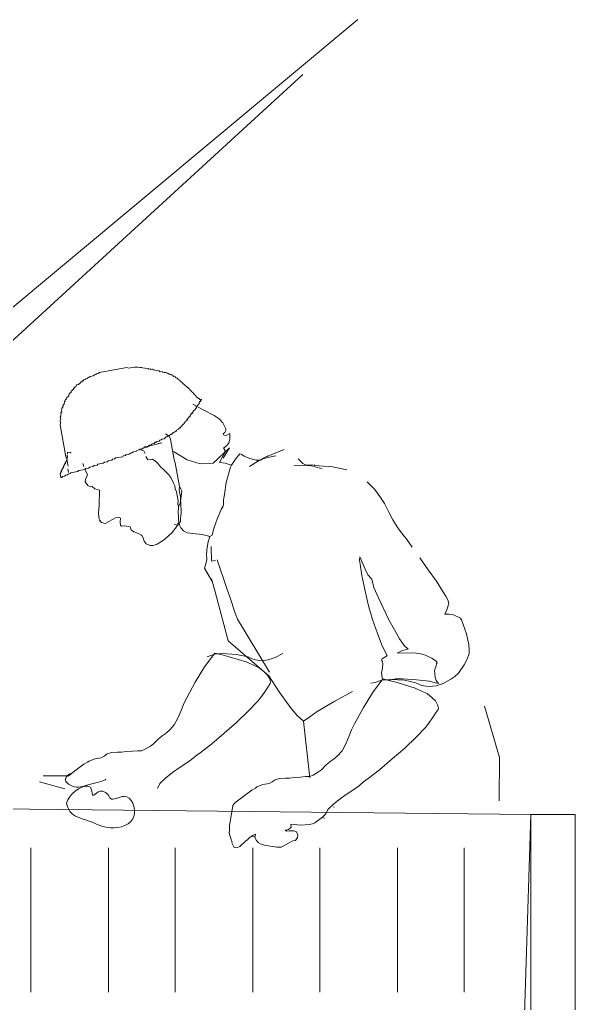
# Model space of a CAD drawing. Header units: millimetres. Extents: x -346728 to 1320345, y -537202 to -385966.
# Drawn here: x 979352 to 980607, y -522480 to -520259 of the extents above; entities that cross this region are included whole.
import ezdxf

# ---------------------------------------------------------------- set-up
doc = ezdxf.new("R2010")
doc.units = ezdxf.units.MM
doc.header["$LTSCALE"] = 100
doc.layers.add('5', color=5, linetype='Continuous', lineweight=15)
doc.layers.add('NET-MANH', color=153, linetype='Continuous', lineweight=15)

msp = doc.modelspace()

# ---------------------------------------------------------------- linework, layer by layer
at = {"layer": '5'}
for p, q in [((979529.2, -521057.7, -881.1), (979532.3, -521055.4, -881.1)), ((979532.3, -521055.4, -881.1), (979594.6, -521044.4, -881.1)), ((979594.6, -521044.4, -881.1), (979598.2, -521045.5, -881.1)), ((979598.2, -521045.5, -881.1), (979611.7, -521043.1, -881.1)), ((979611.7, -521043.1, -881.1), (979618.7, -521043.6, -881.1)), ((979618.7, -521043.6, -881.1), (979624.1, -521044.4, -881.1)), ((979624.1, -521044.4, -881.1), (979627.5, -521043.8, -881.1)), ((979627.5, -521043.8, -881.1), (979629.4, -521045.2, -881.1)), ((979629.4, -521045.2, -881.1), (979634.8, -521046, -881.1)), ((979634.8, -521046, -881.1), (979638.5, -521047.1, -881.1)), ((979638.5, -521047.1, -881.1), (979641.8, -521046.5, -881.1)), ((979641.8, -521046.5, -881.1), (979643.8, -521047.9, -881.1)), ((979643.8, -521047.9, -881.1), (979647.2, -521047.3, -881.1)), ((979647.2, -521047.3, -881.1), (979649.2, -521048.7, -881.1)), ((979649.2, -521048.7, -881.1), (979652.5, -521048.1, -881.1)), ((979652.5, -521048.1, -881.1), (979654.5, -521049.4, -881.1)), ((979654.5, -521049.4, -881.1), (979656.2, -521049.1, -881.1)), ((979656.2, -521049.1, -881.1), (979658.2, -521050.5, -881.1)), ((979658.2, -521050.5, -881.1), (979661.8, -521051.6, -881.1)), ((979661.8, -521051.6, -881.1), (979666.9, -521050.7, -881.1)), ((979666.9, -521050.7, -881.1), (979667.2, -521052.4, -881.1)), ((979667.2, -521052.4, -881.1), (979669.2, -521053.8, -881.1)), ((979669.2, -521053.8, -881.1), (979674.2, -521052.9, -881.1)), ((979674.2, -521052.9, -881.1), (979674.5, -521054.6, -881.1)), ((979674.5, -521054.6, -881.1), (979676.2, -521054.3, -881.1)), ((979676.2, -521054.3, -881.1), (979678.2, -521055.7, -881.1)), ((979678.2, -521055.7, -881.1), (979681.5, -521055.1, -881.1)), ((979681.5, -521055.1, -881.1), (979683.5, -521056.5, -881.1)), ((979683.5, -521056.5, -881.1), (979685.2, -521056.2, -881.1)), ((979685.2, -521056.2, -881.1), (979685.5, -521057.9, -881.1)), ((979685.5, -521057.9, -881.1), (979688.9, -521057.3, -881.1)), ((979688.9, -521057.3, -881.1), (979689.2, -521058.9, -881.1)), ((979486.4, -521080.8, -881.1), (979489.5, -521078.6, -881.1)), ((979489.5, -521078.6, -881.1), (979490.8, -521076.6, -881.1)), ((979490.8, -521076.6, -881.1), (979492.5, -521076.3, -881.1)), ((979492.5, -521076.3, -881.1), (979493.9, -521074.3, -881.1)), ((979493.9, -521074.3, -881.1), (979495.6, -521074, -881.1)), ((979495.6, -521074, -881.1), (979497, -521072, -881.1)), ((979497, -521072, -881.1), (979500.4, -521071.4, -881.1)), ((979500.4, -521071.4, -881.1), (979501.7, -521069.4, -881.1)), ((979501.7, -521069.4, -881.1), (979505.1, -521068.8, -881.1)), ((979505.1, -521068.8, -881.1), (979506.5, -521066.9, -881.1)), ((979506.5, -521066.9, -881.1), (979508.2, -521066.6, -881.1)), ((979508.2, -521066.6, -881.1), (979511.3, -521064.3, -881.1)), ((979511.3, -521064.3, -881.1), (979518, -521063.1, -881.1)), ((979518, -521063.1, -881.1), (979521.1, -521060.8, -881.1)), ((979521.1, -521060.8, -881.1), (979524.4, -521060.2, -881.1)), ((979524.4, -521060.2, -881.1), (979525.8, -521058.3, -881.1)), ((979525.8, -521058.3, -881.1), (979529.2, -521057.7, -881.1)), ((979689.2, -521058.9, -881.1), (979691.2, -521060.3, -881.1)), ((979691.2, -521060.3, -881.1), (979694.5, -521059.7, -881.1)), ((979694.5, -521059.7, -881.1), (979696.5, -521061.1, -881.1)), ((979696.5, -521061.1, -881.1), (979698.5, -521062.5, -881.1)), ((979698.5, -521062.5, -881.1), (979698.8, -521064.2, -881.1)), ((979698.8, -521064.2, -881.1), (979702.4, -521065.3, -881.1)), ((979702.4, -521065.3, -881.1), (979704.1, -521065, -881.1)), ((979704.1, -521065, -881.1), (979704.4, -521066.7, -881.1)), ((979704.4, -521066.7, -881.1), (979706.4, -521068.1, -881.1)), ((979706.4, -521068.1, -881.1), (979708.1, -521067.8, -881.1)), ((979708.1, -521067.8, -881.1), (979708.4, -521069.4, -881.1)), ((979708.4, -521069.4, -881.1), (979710.4, -521070.8, -881.1)), ((979710.4, -521070.8, -881.1), (979712.4, -521072.2, -881.1)), ((979712.4, -521072.2, -881.1), (979714.3, -521073.6, -881.1)), ((979714.3, -521073.6, -881.1), (979714.6, -521075.3, -881.1)), ((979714.6, -521075.3, -881.1), (979716.6, -521076.7, -881.1)), ((979716.6, -521076.7, -881.1), (979720.6, -521079.4, -881.1)), ((979720.6, -521079.4, -881.1), (979720.9, -521081.1, -881.1)), ((979464.4, -521103.8, -881.1), (979465.8, -521101.8, -881.1)), ((979465.8, -521101.8, -881.1), (979468.8, -521099.5, -881.1)), ((979468.5, -521097.9, -881.1), (979471.6, -521095.6, -881.1)), ((979468.8, -521099.5, -881.1), (979468.5, -521097.9, -881.1)), ((979471.6, -521095.6, -881.1), (979473, -521093.6, -881.1)), ((979473, -521093.6, -881.1), (979474.4, -521091.6, -881.1)), ((979474.4, -521091.6, -881.1), (979475.8, -521089.6, -881.1)), ((979475.8, -521089.6, -881.1), (979477.5, -521089.3, -881.1)), ((979477.2, -521087.7, -881.1), (979478.9, -521087.4, -881.1)), ((979477.5, -521089.3, -881.1), (979477.2, -521087.7, -881.1)), ((979478.9, -521087.4, -881.1), (979480.2, -521085.4, -881.1)), ((979480.2, -521085.4, -881.1), (979481.6, -521083.4, -881.1)), ((979481.6, -521083.4, -881.1), (979485, -521082.8, -881.1)), ((979485, -521082.8, -881.1), (979486.4, -521080.8, -881.1)), ((979720.9, -521081.1, -881.1), (979722.6, -521080.8, -881.1)), ((979722.6, -521080.8, -881.1), (979722.9, -521082.5, -881.1)), ((979722.9, -521082.5, -881.1), (979724.5, -521082.2, -881.1)), ((979724.5, -521082.2, -881.1), (979724.8, -521083.9, -881.1)), ((979724.8, -521083.9, -881.1), (979726.8, -521085.3, -881.1)), ((979726.8, -521085.3, -881.1), (979728.8, -521086.7, -881.1)), ((979728.8, -521086.7, -881.1), (979729.1, -521088.3, -881.1)), ((979729.1, -521088.3, -881.1), (979730.8, -521088.1, -881.1)), ((979730.8, -521088.1, -881.1), (979731.1, -521089.7, -881.1)), ((979731.1, -521089.7, -881.1), (979732.8, -521089.4, -881.1)), ((979732.8, -521089.4, -881.1), (979733.1, -521091.1, -881.1)), ((979733.1, -521091.1, -881.1), (979735, -521092.5, -881.1)), ((979735, -521092.5, -881.1), (979737, -521093.9, -881.1)), ((979737, -521093.9, -881.1), (979737.3, -521095.6, -881.1)), ((979737.3, -521095.6, -881.1), (979739.3, -521097, -881.1)), ((979739.3, -521097, -881.1), (979739.6, -521098.6, -881.1)), ((979739.6, -521098.6, -881.1), (979741.3, -521098.3, -881.1)), ((979741.3, -521098.3, -881.1), (979741.6, -521100, -881.1)), ((979741.6, -521100, -881.1), (979743.6, -521101.4, -881.1)), ((979743.6, -521101.4, -881.1), (979745.5, -521102.8, -881.1)), ((979452.5, -521125, -881.1), (979453.9, -521123, -881.1)), ((979453.6, -521121.3, -881.1), (979455, -521119.3, -881.1)), ((979453.9, -521123, -881.1), (979453.6, -521121.3, -881.1)), ((979455, -521119.3, -881.1), (979456.1, -521115.7, -881.1)), ((979456.1, -521115.7, -881.1), (979457.7, -521115.4, -881.1)), ((979457.7, -521115.4, -881.1), (979458.8, -521111.7, -881.1)), ((979458.8, -521111.7, -881.1), (979461.9, -521109.4, -881.1)), ((979461.9, -521109.4, -881.1), (979463.3, -521107.5, -881.1)), ((979463.3, -521107.5, -881.1), (979464.4, -521103.8, -881.1)), ((979745.5, -521102.8, -881.1), (979745.8, -521104.5, -881.1)), ((979745.8, -521104.5, -881.1), (979747.8, -521105.9, -881.1)), ((979747.8, -521105.9, -881.1), (979748.1, -521107.5, -881.1)), ((979748.1, -521107.5, -881.1), (979749.8, -521107.3, -881.1)), ((979749.8, -521107.3, -881.1), (979750.4, -521110.6, -881.1)), ((979750.4, -521110.6, -881.1), (979752.1, -521110.3, -881.1)), ((979752.1, -521110.3, -881.1), (979752.4, -521112, -881.1)), ((979752.4, -521112, -881.1), (979754, -521111.7, -881.1)), ((979754, -521111.7, -881.1), (979754.3, -521113.4, -881.1)), ((979754.3, -521113.4, -881.1), (979756, -521113.1, -881.1)), ((979756, -521113.1, -881.1), (979756.3, -521114.8, -881.1)), ((979756.3, -521114.8, -881.1), (979758, -521114.5, -881.1)), ((979759.2, -521121.2, -881.1), (979757.8, -521123.2, -881.1)), ((979757.8, -521123.2, -881.1), (979758.1, -521124.9, -881.1)), ((979758, -521114.5, -881.1), (979758.3, -521116.2, -881.1)), ((979758.3, -521116.2, -881.1), (979761.7, -521115.6, -881.1)), ((979760.9, -521120.9, -881.1), (979759.2, -521121.2, -881.1)), ((979762, -521117.3, -881.1), (979760.6, -521119.2, -881.1)), ((979760.6, -521119.2, -881.1), (979760.9, -521120.9, -881.1)), ((979761.7, -521115.6, -881.1), (979762, -521117.3, -881.1)), ((979762, -521117.3, -881.1), (979763.7, -521117, -881.1)), ((979763.7, -521117, -881.1), (979762, -521117.3, -881.1)), ((979445.6, -521145.3, -881.1), (979447.3, -521145, -881.1)), ((979446.2, -521148.6, -881.1), (979445.6, -521145.3, -881.1)), ((979446.4, -521139.9, -881.1), (979447.8, -521137.9, -881.1)), ((979447.3, -521145, -881.1), (979446.4, -521139.9, -881.1)), ((979447.5, -521136.3, -881.1), (979448.9, -521134.3, -881.1)), ((979447.8, -521137.9, -881.1), (979447.5, -521136.3, -881.1)), ((979448.9, -521134.3, -881.1), (979450.3, -521132.3, -881.1)), ((979450, -521130.6, -881.1), (979451.4, -521128.6, -881.1)), ((979450.3, -521132.3, -881.1), (979450, -521130.6, -881.1)), ((979451.4, -521128.6, -881.1), (979452.8, -521126.7, -881.1)), ((979452.8, -521126.7, -881.1), (979452.5, -521125, -881.1)), ((979744.2, -521144.7, -881.1), (979742.5, -521145, -881.1)), ((979742.5, -521145, -881.1), (979742.8, -521146.6, -881.1)), ((979765.3, -521138.8, -881.1), (979743.3, -521126.6, -881.1)), ((979745.3, -521141, -881.1), (979743.9, -521143, -881.1)), ((979743.9, -521143, -881.1), (979744.2, -521144.7, -881.1)), ((979747, -521140.7, -881.1), (979745.3, -521141, -881.1)), ((979748.4, -521138.7, -881.1), (979747, -521140.7, -881.1)), ((979749.8, -521136.8, -881.1), (979748.4, -521138.7, -881.1)), ((979751.2, -521134.8, -881.1), (979749.8, -521136.8, -881.1)), ((979752.6, -521132.8, -881.1), (979750.9, -521133.1, -881.1)), ((979750.9, -521133.1, -881.1), (979751.2, -521134.8, -881.1)), ((979753.9, -521130.8, -881.1), (979752.3, -521131.1, -881.1)), ((979752.3, -521131.1, -881.1), (979752.6, -521132.8, -881.1)), ((979755.3, -521128.8, -881.1), (979753.6, -521129.1, -881.1)), ((979753.6, -521129.1, -881.1), (979753.9, -521130.8, -881.1)), ((979756.7, -521126.9, -881.1), (979755.3, -521128.8, -881.1)), ((979758.1, -521124.9, -881.1), (979756.4, -521125.2, -881.1)), ((979756.4, -521125.2, -881.1), (979756.7, -521126.9, -881.1)), ((979791.3, -521152.3, -881.1), (979765.3, -521138.8, -881.1)), ((979443.9, -521164.7, -881.1), (979444.9, -521161, -881.1)), ((979444.7, -521169.7, -881.1), (979443.9, -521164.7, -881.1)), ((979444.1, -521156, -881.1), (979445.4, -521154, -881.1)), ((979444.9, -521161, -881.1), (979444.1, -521156, -881.1)), ((979444.9, -521150.6, -881.1), (979446.2, -521148.6, -881.1)), ((979445.4, -521154, -881.1), (979444.9, -521150.6, -881.1)), ((979725.6, -521167, -881.1), (979724.2, -521169, -881.1)), ((979727, -521165.1, -881.1), (979725.6, -521167, -881.1)), ((979728.7, -521164.8, -881.1), (979727, -521165.1, -881.1)), ((979730.1, -521162.8, -881.1), (979728.7, -521164.8, -881.1)), ((979731.4, -521160.8, -881.1), (979729.8, -521161.1, -881.1)), ((979729.8, -521161.1, -881.1), (979730.1, -521162.8, -881.1)), ((979732.8, -521158.8, -881.1), (979731.4, -521160.8, -881.1)), ((979734.2, -521156.8, -881.1), (979732.8, -521158.8, -881.1)), ((979735.6, -521154.9, -881.1), (979734.2, -521156.8, -881.1)), ((979737.3, -521154.6, -881.1), (979735.6, -521154.9, -881.1)), ((979739.8, -521148.9, -881.1), (979737, -521152.9, -881.1)), ((979737, -521152.9, -881.1), (979737.3, -521154.6, -881.1)), ((979741.5, -521148.6, -881.1), (979739.8, -521148.9, -881.1)), ((979742.8, -521146.6, -881.1), (979741.2, -521146.9, -881.1)), ((979741.2, -521146.9, -881.1), (979741.5, -521148.6, -881.1)), ((979802.3, -521160.2, -881.1), (979791.3, -521152.3, -881.1)), ((979810.6, -521169.4, -881.1), (979802.3, -521160.2, -881.1)), ((979443.7, -521173.4, -881.1), (979444.7, -521169.7, -881.1)), ((979456.4, -521245.7, -881.1), (979443.7, -521173.4, -881.1)), ((979701.9, -521190.3, -881.1), (979698.5, -521190.9, -881.1)), ((979705, -521188, -881.1), (979701.9, -521190.3, -881.1)), ((979706.7, -521187.7, -881.1), (979705, -521188, -881.1)), ((979709.4, -521183.8, -881.1), (979706.4, -521186, -881.1)), ((979706.4, -521186, -881.1), (979706.7, -521187.7, -881.1)), ((979711.1, -521183.5, -881.1), (979709.4, -521183.8, -881.1)), ((979712.5, -521181.5, -881.1), (979711.1, -521183.5, -881.1)), ((979714.2, -521181.2, -881.1), (979712.5, -521181.5, -881.1)), ((979715.6, -521179.2, -881.1), (979714.2, -521181.2, -881.1)), ((979717, -521177.2, -881.1), (979715.6, -521179.2, -881.1)), ((979718.7, -521176.9, -881.1), (979717, -521177.2, -881.1)), ((979719.8, -521173.3, -881.1), (979718.4, -521175.3, -881.1)), ((979718.4, -521175.3, -881.1), (979718.7, -521176.9, -881.1)), ((979721.4, -521173, -881.1), (979719.8, -521173.3, -881.1)), ((979722.8, -521171, -881.1), (979721.4, -521173, -881.1)), ((979724.2, -521169, -881.1), (979722.8, -521171, -881.1)), ((979817.7, -521182.7, -881.1), (979810.6, -521169.4, -881.1)), ((979811.9, -521194.3, -881.1), (979815.2, -521190.9, -881.1)), ((979815.2, -521190.9, -881.1), (979817.8, -521186.1, -881.1)), ((979817.8, -521186.1, -881.1), (979817.7, -521182.7, -881.1)), ((979662.2, -521211.2, -881.1), (979659.1, -521213.5, -881.1)), ((979667.2, -521210.3, -881.1), (979662.2, -521211.2, -881.1)), ((979668.6, -521208.3, -881.1), (979667.2, -521210.3, -881.1)), ((979672, -521207.7, -881.1), (979668.6, -521208.3, -881.1)), ((979673.4, -521205.7, -881.1), (979672, -521207.7, -881.1)), ((979678.4, -521204.9, -881.1), (979673.4, -521205.7, -881.1)), ((979681.5, -521202.6, -881.1), (979678.4, -521204.9, -881.1)), ((979682.9, -521200.6, -881.1), (979681.5, -521202.6, -881.1)), ((979681.7, -521193.9, -881.1), (979689.6, -521199.4, -881.1)), ((979686.3, -521200, -881.1), (979682.9, -521200.6, -881.1)), ((979689.3, -521197.7, -881.1), (979686.3, -521200, -881.1)), ((979691, -521197.4, -881.1), (979689.3, -521197.7, -881.1)), ((979689.6, -521199.4, -881.1), (979692.5, -521205.8, -881.1)), ((979692.4, -521195.4, -881.1), (979691, -521197.4, -881.1)), ((979694.1, -521195.2, -881.1), (979692.4, -521195.4, -881.1)), ((979692.5, -521205.8, -881.1), (979700.8, -521253, -881.1)), ((979697.2, -521192.9, -881.1), (979694.1, -521195.2, -881.1)), ((979698.5, -521190.9, -881.1), (979697.2, -521192.9, -881.1)), ((979813.4, -521197, -881.1), (979811.9, -521194.3, -881.1)), ((979818.8, -521197.5, -881.1), (979813.4, -521197, -881.1)), ((979826.8, -521193.3, -881.1), (979818.8, -521197.5, -881.1)), ((979824.6, -521214.9, -881.1), (979826.4, -521205.4, -881.1)), ((979826.4, -521205.4, -881.1), (979826.8, -521193.3, -881.1)), ((979460, -521236.4, -881.1), (979466.7, -521235.2, -881.1)), ((979466.7, -521235.2, -881.1), (979467, -521236.9, -881.1)), ((979609, -521234.5, -881.1), (979605.9, -521236.7, -881.1)), ((979615.7, -521233.3, -881.1), (979609, -521234.5, -881.1)), ((979617.1, -521231.3, -881.1), (979615.7, -521233.3, -881.1)), ((979622.2, -521230.4, -881.1), (979617.1, -521231.3, -881.1)), ((979623.5, -521228.4, -881.1), (979622.2, -521230.4, -881.1)), ((979628.6, -521227.5, -881.1), (979623.5, -521228.4, -881.1)), ((979625.5, -521229.8, -881.1), (979633.4, -521224.9, -881.1)), ((979632.9, -521232, -881.1), (979625.5, -521229.8, -881.1)), ((979633.4, -521224.9, -881.1), (979628.6, -521227.5, -881.1)), ((979635.7, -521238.4, -881.1), (979632.9, -521232, -881.1)), ((979636.4, -521222.7, -881.1), (979633.4, -521224.9, -881.1)), ((979633.4, -521224.9, -881.1), (979640.1, -521223.8, -881.1)), ((979643.2, -521221.5, -881.1), (979636.4, -521222.7, -881.1)), ((979640.1, -521223.8, -881.1), (979646.5, -521220.9, -881.1)), ((979644.5, -521219.5, -881.1), (979643.2, -521221.5, -881.1)), ((979649.6, -521218.6, -881.1), (979644.5, -521219.5, -881.1)), ((979646.5, -521220.9, -881.1), (979673.2, -521214.5, -881.1)), ((979651, -521216.6, -881.1), (979649.6, -521218.6, -881.1)), ((979656, -521215.7, -881.1), (979651, -521216.6, -881.1)), ((979657.4, -521213.8, -881.1), (979656, -521215.7, -881.1)), ((979659.1, -521213.5, -881.1), (979657.4, -521213.8, -881.1)), ((979673.2, -521214.5, -881.1), (979664.8, -521215.9, -881.1)), ((979699.2, -521234.2, -881.1), (979730.3, -521253, -881.1)), ((979788.9, -521260, -881.1), (979826.2, -521225.6, -881.1)), ((979826.2, -521225.6, -881.1), (979811.3, -521249.1, -881.1)), ((979812.1, -521226.7, -881.1), (979819.4, -521221.1, -881.1)), ((979815.6, -521230, -881.1), (979812.1, -521226.7, -881.1)), ((979815.7, -521236.8, -881.1), (979815.6, -521230, -881.1)), ((979819.4, -521221.1, -881.1), (979824.6, -521214.9, -881.1)), ((979949, -521229.1, -881.1), (979921.6, -521240.7, -881.1)), ((979455.4, -521259.8, -881.1), (979458.2, -521255.8, -881.1)), ((979458.4, -521247.1, -881.1), (979456.4, -521245.7, -881.1)), ((979457.9, -521254.1, -881.1), (979459.6, -521253.9, -881.1)), ((979458.2, -521255.8, -881.1), (979457.9, -521254.1, -881.1)), ((979462, -521267.3, -881.1), (979458.4, -521247.1, -881.1)), ((979458.7, -521248.8, -881.1), (979460.1, -521246.8, -881.1)), ((979459.6, -521253.9, -881.1), (979458.7, -521248.8, -881.1)), ((979460.1, -521246.8, -881.1), (979459.2, -521241.8, -881.1)), ((979460.6, -521239.8, -881.1), (979460, -521236.4, -881.1)), ((979467, -521236.9, -881.1), (979468.7, -521236.6, -881.1)), ((979550.4, -521256.9, -881.1), (979543.7, -521258.1, -881.1)), ((979551.8, -521254.9, -881.1), (979550.4, -521256.9, -881.1)), ((979560.2, -521253.5, -881.1), (979551.8, -521254.9, -881.1)), ((979561.6, -521251.5, -881.1), (979560.2, -521253.5, -881.1)), ((979566.7, -521250.6, -881.1), (979561.6, -521251.5, -881.1)), ((979569.7, -521248.3, -881.1), (979566.7, -521250.6, -881.1)), ((979584.9, -521245.6, -881.1), (979569.7, -521248.3, -881.1)), ((979586.3, -521243.7, -881.1), (979584.9, -521245.6, -881.1)), ((979591.3, -521242.8, -881.1), (979586.3, -521243.7, -881.1)), ((979592.7, -521240.8, -881.1), (979591.3, -521242.8, -881.1)), ((979599.5, -521239.6, -881.1), (979592.7, -521240.8, -881.1)), ((979602.5, -521237.3, -881.1), (979599.5, -521239.6, -881.1)), ((979605.9, -521236.7, -881.1), (979602.5, -521237.3, -881.1)), ((979641.8, -521253, -881.1), (979636.9, -521245.1, -881.1)), ((979643.5, -521252.7, -881.1), (979651.9, -521251.2, -881.1)), ((979651.9, -521251.2, -881.1), (979659.8, -521256.7, -881.1)), ((979659.8, -521256.7, -881.1), (979666, -521262.6, -881.1)), ((979700.8, -521253, -881.1), (979703.7, -521259.4, -881.1)), ((979730.3, -521253, -881.1), (979759.7, -521261.7, -881.1)), ((979803.5, -521258.7, -881.1), (979811.2, -521244.3, -881.1)), ((979811.2, -521244.3, -881.1), (979813.8, -521239.5, -881.1)), ((979813.8, -521239.5, -881.1), (979815.7, -521236.8, -881.1)), ((979841, -521248.9, -881.1), (979830.7, -521264.7, -881.1)), ((979846.3, -521242.7, -881.1), (979841, -521248.9, -881.1)), ((979849.6, -521239.2, -881.1), (979846.3, -521242.7, -881.1)), ((979853.7, -521240.5, -881.1), (979849.6, -521239.2, -881.1)), ((979859.2, -521244.4, -881.1), (979853.7, -521240.5, -881.1)), ((979872.1, -521249.5, -881.1), (979859.2, -521244.4, -881.1)), ((979891.3, -521255.2, -881.1), (979871.4, -521267.6, -881.1)), ((979886.4, -521253.8, -881.1), (979872.1, -521249.5, -881.1)), ((979896.5, -521253.5, -881.1), (979886.4, -521253.8, -881.1)), ((979899.7, -521250.7, -881.1), (979891.3, -521255.2, -881.1)), ((979901.8, -521250.7, -881.1), (979896.5, -521253.5, -881.1)), ((979904.9, -521247.3, -881.1), (979899.7, -521250.7, -881.1)), ((979909.2, -521248.5, -881.1), (979901.8, -521250.7, -881.1)), ((979912.2, -521243.8, -881.1), (979904.9, -521247.3, -881.1)), ((979930.7, -521243.9, -881.1), (979909.2, -521248.5, -881.1)), ((979921.6, -521240.7, -881.1), (979911.1, -521245.3, -881.1)), ((979991.2, -521261.2, -881.1), (979980.7, -521250.7, -881.1)), ((979445.2, -521280.7, -881.1), (979446.6, -521278.7, -881.1)), ((979446.3, -521277, -881.1), (979447.7, -521275, -881.1)), ((979446.6, -521278.7, -881.1), (979446.3, -521277, -881.1)), ((979447.7, -521275, -881.1), (979449.1, -521273.1, -881.1)), ((979449.1, -521273.1, -881.1), (979450.5, -521271.1, -881.1)), ((979450.2, -521269.4, -881.1), (979451.9, -521269.1, -881.1)), ((979450.5, -521271.1, -881.1), (979450.2, -521269.4, -881.1)), ((979451.6, -521267.4, -881.1), (979452.9, -521265.4, -881.1)), ((979451.9, -521269.1, -881.1), (979451.6, -521267.4, -881.1)), ((979452.6, -521263.8, -881.1), (979454, -521261.8, -881.1)), ((979452.9, -521265.4, -881.1), (979452.6, -521263.8, -881.1)), ((979454, -521261.8, -881.1), (979455.7, -521261.5, -881.1)), ((979455.7, -521261.5, -881.1), (979455.4, -521259.8, -881.1)), ((979462.6, -521281.1, -881.1), (979461.2, -521272.7, -881.1)), ((979483.2, -521279.2, -881.1), (979468, -521281.9, -881.1)), ((979486.2, -521276.9, -881.1), (979483.2, -521279.2, -881.1)), ((979499.7, -521274.5, -881.1), (979486.2, -521276.9, -881.1)), ((979495, -521260.7, -881.1), (979497.3, -521268, -881.1)), ((979501.1, -521272.6, -881.1), (979499.7, -521274.5, -881.1)), ((979500.1, -521273.4, -881.1), (979502.3, -521280.7, -881.1)), ((979507.8, -521271.4, -881.1), (979501.1, -521272.6, -881.1)), ((979510.9, -521269.1, -881.1), (979507.8, -521271.4, -881.1)), ((979517.6, -521267.9, -881.1), (979510.9, -521269.1, -881.1)), ((979520.7, -521265.6, -881.1), (979517.6, -521267.9, -881.1)), ((979527.4, -521264.4, -881.1), (979520.7, -521265.6, -881.1)), ((979528.8, -521262.5, -881.1), (979527.4, -521264.4, -881.1)), ((979540.6, -521260.4, -881.1), (979528.8, -521262.5, -881.1)), ((979543.7, -521258.1, -881.1), (979540.6, -521260.4, -881.1)), ((979666, -521262.6, -881.1), (979670.6, -521268.7, -881.1)), ((979670.6, -521268.7, -881.1), (979676.8, -521274.5, -881.1)), ((979676.8, -521274.5, -881.1), (979689.3, -521286.2, -881.1)), ((979703.7, -521259.4, -881.1), (979713.2, -521313.2, -881.1)), ((979759.7, -521261.7, -881.1), (979788.9, -521260, -881.1)), ((979816.4, -521260.4, -881.1), (979803.5, -521258.7, -881.1)), ((979830.7, -521264.7, -881.1), (979816.4, -521260.4, -881.1)), ((979818.8, -521303.5, -881.1), (979825, -521279.7, -881.1)), ((979825, -521279.7, -881.1), (979818.8, -521303.5, -881.1)), ((979825, -521279.7, -881.1), (979828.1, -521269.5, -881.1)), ((979828.1, -521269.5, -881.1), (979825, -521279.7, -881.1)), ((979828.1, -521269.5, -881.1), (979830.7, -521264.7, -881.1)), ((979830.7, -521264.7, -881.1), (979828.1, -521269.5, -881.1)), ((979994.9, -521264.8, -881.1), (979971.5, -521266.4, -881.1)), ((980000.3, -521265.8, -881.1), (979991.2, -521261.2, -881.1)), ((980004.4, -521264.7, -881.1), (979994.9, -521264.8, -881.1)), ((980006.3, -521265.8, -881.1), (980000.3, -521265.8, -881.1)), ((980010.6, -521264.2, -881.1), (980004.4, -521264.7, -881.1)), ((980013.9, -521267.3, -881.1), (980006.3, -521265.8, -881.1)), ((980018.7, -521264.6, -881.1), (980010.6, -521264.2, -881.1)), ((980035, -521273.3, -881.1), (980013.9, -521267.3, -881.1)), ((980028.5, -521266.2, -881.1), (980017, -521265.3, -881.1)), ((980058.1, -521268.8, -881.1), (980028.5, -521266.2, -881.1)), ((980090.6, -521275.3, -881.1), (980058.1, -521268.8, -881.1)), ((979444.1, -521284.3, -881.1), (979445.5, -521282.4, -881.1)), ((979445.6, -521292.8, -881.1), (979444.1, -521284.3, -881.1)), ((979445.5, -521282.4, -881.1), (979445.2, -521280.7, -881.1)), ((979447.3, -521292.5, -881.1), (979445.6, -521292.8, -881.1)), ((979448.7, -521290.5, -881.1), (979447.3, -521292.5, -881.1)), ((979453.7, -521289.6, -881.1), (979448.7, -521290.5, -881.1)), ((979456.8, -521287.3, -881.1), (979453.7, -521289.6, -881.1)), ((979460.2, -521286.7, -881.1), (979456.8, -521287.3, -881.1)), ((979461.6, -521284.7, -881.1), (979460.2, -521286.7, -881.1)), ((979466.6, -521283.8, -881.1), (979461.6, -521284.7, -881.1)), ((979468, -521281.9, -881.1), (979466.6, -521283.8, -881.1)), ((979500.7, -521297, -881.1), (979500.2, -521302.4, -881.1)), ((979503.9, -521290.1, -881.1), (979500.7, -521297, -881.1)), ((979502.3, -521280.7, -881.1), (979505.2, -521286, -881.1)), ((979505.2, -521286, -881.1), (979503.9, -521290.1, -881.1)), ((979689.3, -521286.2, -881.1), (979693.9, -521292.4, -881.1)), ((979693.9, -521292.4, -881.1), (979699.6, -521305.2, -881.1)), ((979500.2, -521302.4, -881.1), (979506.5, -521311, -881.1)), ((979506.5, -521311, -881.1), (979511.3, -521313.6, -881.1)), ((979511.3, -521313.6, -881.1), (979516, -521312.8, -881.1)), ((979516, -521312.8, -881.1), (979522.2, -521318, -881.1)), ((979522.2, -521318, -881.1), (979532.4, -521321.1, -881.1)), ((979532.4, -521321.1, -881.1), (979532, -521355.6, -881.1)), ((979699.6, -521305.2, -881.1), (979702.5, -521311.7, -881.1)), ((979702.5, -521311.7, -881.1), (979703.7, -521318.4, -881.1)), ((979703.7, -521318.4, -881.1), (979706.5, -521324.8, -881.1)), ((979713.2, -521313.2, -881.1), (979712.7, -521320.3, -881.1)), ((979712.7, -521320.3, -881.1), (979715.6, -521337.1, -881.1)), ((979715.5, -521316.3, -881.1), (979713.5, -521314.9, -881.1)), ((979718.3, -521322.7, -881.1), (979715.5, -521316.3, -881.1)), ((979717.8, -521329.8, -881.1), (979718.3, -521322.7, -881.1)), ((979814.8, -521331.3, -881.1), (979818.8, -521303.5, -881.1)), ((979818.8, -521303.5, -881.1), (979814.8, -521331.3, -881.1)), ((980153.4, -521319.2, -881.1), (980136.6, -521302.6, -881.1)), ((980165.5, -521335.8, -881.1), (980153.4, -521319.2, -881.1)), ((979706.5, -521324.8, -881.1), (979710.1, -521345, -881.1)), ((979710.1, -521345, -881.1), (979709.6, -521352, -881.1)), ((979714.7, -521351.2, -881.1), (979717.8, -521329.8, -881.1)), ((979715.6, -521337.1, -881.1), (979715.1, -521344.1, -881.1)), ((979715.1, -521344.1, -881.1), (979716.3, -521350.9, -881.1)), ((979812.4, -521342.8, -881.1), (979814.8, -521331.3, -881.1)), ((979814.8, -521331.3, -881.1), (979812.4, -521342.8, -881.1)), ((979812.7, -521352.9, -881.1), (979812.4, -521342.8, -881.1)), ((979812.4, -521342.8, -881.1), (979812.7, -521352.9, -881.1)), ((980175.6, -521351.4, -881.1), (980165.5, -521335.8, -881.1)), ((979532, -521355.6, -881.1), (979530.4, -521371.8, -881.1)), ((979709.6, -521352, -881.1), (979710.8, -521358.8, -881.1)), ((979710.8, -521358.8, -881.1), (979709.8, -521372.8, -881.1)), ((979710.6, -521357.9, -881.1), (979714.7, -521351.2, -881.1)), ((979716.3, -521350.9, -881.1), (979715.8, -521357.9, -881.1)), ((979715.8, -521357.9, -881.1), (979717, -521364.6, -881.1)), ((979717, -521364.6, -881.1), (979716.5, -521371.6, -881.1)), ((979798.7, -521384.4, -881.1), (979806.9, -521364.6, -881.1)), ((979806.9, -521364.6, -881.1), (979798.7, -521384.4, -881.1)), ((979806.9, -521364.6, -881.1), (979811.5, -521357, -881.1)), ((979811.5, -521357, -881.1), (979806.9, -521364.6, -881.1)), ((979811.5, -521357, -881.1), (979812.7, -521352.9, -881.1)), ((979812.7, -521352.9, -881.1), (979811.5, -521357, -881.1)), ((980184.8, -521369, -881.1), (980175.6, -521351.4, -881.1)), ((979530.4, -521371.8, -881.1), (979531.3, -521383.2, -881.1)), ((979531.3, -521383.2, -881.1), (979532.8, -521389.3, -881.1)), ((979532.8, -521389.3, -881.1), (979537, -521393.9, -881.1)), ((979545.2, -521396.4, -881.1), (979570.5, -521382.9, -881.1)), ((979570.5, -521382.9, -881.1), (979575.2, -521382.1, -881.1)), ((979575.2, -521382.1, -881.1), (979580, -521384.7, -881.1)), ((979580, -521384.7, -881.1), (979579.5, -521393.5, -881.1)), ((979709.8, -521372.8, -881.1), (979711, -521379.6, -881.1)), ((979711, -521379.6, -881.1), (979710.5, -521386.6, -881.1)), ((979710.5, -521386.6, -881.1), (979711.7, -521393.3, -881.1)), ((979715.5, -521385.7, -881.1), (979715, -521392.7, -881.1)), ((979716, -521378.7, -881.1), (979715.5, -521385.7, -881.1)), ((979716.5, -521371.6, -881.1), (979716, -521378.7, -881.1)), ((979791.1, -521405.5, -881.1), (979798.7, -521384.4, -881.1)), ((979798.7, -521384.4, -881.1), (979791.1, -521405.5, -881.1)), ((980194.5, -521388, -881.1), (980184.8, -521369, -881.1)), ((980205.6, -521406.6, -881.1), (980194.5, -521388, -881.1)), ((979537, -521393.9, -881.1), (979545.2, -521396.4, -881.1)), ((979579.5, -521393.5, -881.1), (979579.7, -521400.2, -881.1)), ((979579.7, -521400.2, -881.1), (979582.4, -521402.2, -881.1)), ((979582.4, -521402.2, -881.1), (979589.2, -521402, -881.1)), ((979589.2, -521402, -881.1), (979602.1, -521403.7, -881.1)), ((979602.1, -521403.7, -881.1), (979604.3, -521411, -881.1)), ((979604.3, -521411, -881.1), (979609.8, -521415, -881.1)), ((979697.6, -521416, -881.1), (979712.6, -521396.1, -881.1)), ((979709.5, -521400.6, -881.1), (979702.2, -521398.5, -881.1)), ((979715, -521392.7, -881.1), (979708.9, -521397.3, -881.1)), ((979711.7, -521393.3, -881.1), (979709.5, -521400.6, -881.1)), ((979712.6, -521396.1, -881.1), (979714.1, -521402.1, -881.1)), ((979714.1, -521402.1, -881.1), (979716.2, -521406.1, -881.1)), ((979716.2, -521406.1, -881.1), (979721.8, -521413.4, -881.1)), ((979788, -521415.7, -881.1), (979791.1, -521405.5, -881.1)), ((979791.1, -521405.5, -881.1), (979788, -521415.7, -881.1)), ((980216.7, -521420.3, -881.1), (980205.6, -521406.6, -881.1)), ((979609.8, -521415, -881.1), (979620.7, -521419.4, -881.1)), ((979620.7, -521419.4, -881.1), (979625.5, -521422, -881.1)), ((979625.5, -521422, -881.1), (979628.2, -521423.9, -881.1)), ((979628.2, -521423.9, -881.1), (979631.1, -521429.2, -881.1)), ((979631.1, -521429.2, -881.1), (979633.3, -521436.6, -881.1)), ((979662.5, -521443.3, -881.1), (979679.1, -521432.7, -881.1)), ((979679.1, -521432.7, -881.1), (979697.6, -521416, -881.1)), ((979721.8, -521413.4, -881.1), (979730.7, -521417.2, -881.1)), ((979730.7, -521417.2, -881.1), (979743.5, -521418.9, -881.1)), ((979743.5, -521418.9, -881.1), (979763.9, -521421.7, -881.1)), ((979763.9, -521421.7, -881.1), (979773.4, -521423.5, -881.1)), ((979773.4, -521423.5, -881.1), (979781.5, -521426, -881.1)), ((979781.5, -521426, -881.1), (979777.8, -521438.2, -881.1)), ((979781.5, -521426, -881.1), (979779.5, -521425.4, -881.1)), ((979779.5, -521425.4, -881.1), (979781.5, -521426, -881.1)), ((979781.5, -521426, -881.1), (979786.9, -521423.2, -881.1)), ((979786.9, -521423.2, -881.1), (979781.5, -521426, -881.1)), ((979786.9, -521423.2, -881.1), (979788, -521415.7, -881.1)), ((979788, -521415.7, -881.1), (979786.9, -521423.2, -881.1)), ((980219.6, -521424.1, -881.1), (980216.7, -521420.3, -881.1)), ((980224.9, -521430.3, -881.1), (980219.6, -521424.1, -881.1)), ((980237.9, -521449.7, -881.1), (980224.9, -521430.3, -881.1)), ((979633.3, -521436.6, -881.1), (979638.2, -521442.6, -881.1)), ((979638.2, -521442.6, -881.1), (979647.1, -521446.4, -881.1)), ((979647.1, -521446.4, -881.1), (979653.8, -521446.2, -881.1)), ((979653.8, -521446.2, -881.1), (979662.5, -521443.3, -881.1)), ((979774.9, -521455.2, -881.1), (979773.9, -521469.4, -881.1)), ((979777.8, -521438.2, -881.1), (979774.9, -521455.2, -881.1)), ((979785.5, -521481.3, -881.1), (979784.6, -521448.2, -881.1)), ((979774.8, -521477.5, -881.1), (979773.6, -521484.9, -881.1)), ((979773.9, -521469.4, -881.1), (979774.7, -521474.1, -881.1)), ((979774.7, -521474.1, -881.1), (979774.8, -521477.5, -881.1)), ((979820.9, -521545.5, -881.1), (979797.9, -521478.2, -881.1)), ((980119.7, -521479.6, -881.1), (980120.4, -521471.9, -881.1)), ((980120.6, -521488.6, -881.1), (980119.7, -521479.6, -881.1)), ((980120.4, -521471.9, -881.1), (980132.4, -521499.5, -881.1)), ((980274.6, -521501, -881.1), (980255.8, -521473.9, -881.1)), ((979773.6, -521484.9, -881.1), (979769.9, -521497.2, -881.1)), ((979786.1, -521526.1, -881.1), (979769.9, -521497.2, -881.1)), ((979794.7, -521479.7, -881.1), (979785.5, -521481.3, -881.1)), ((980124.8, -521514, -881.1), (980120.6, -521488.6, -881.1)), ((980132.4, -521499.5, -881.1), (980138.3, -521512.5, -881.1)), ((980292.9, -521526.6, -881.1), (980274.6, -521501, -881.1)), ((979785.6, -521521.4, -881.1), (979793.5, -521550.6, -881.1)), ((980131.2, -521545.2, -881.1), (980124.8, -521514, -881.1)), ((980138.3, -521512.5, -881.1), (980147, -521522.2, -881.1)), ((980147, -521522.2, -881.1), (980152, -521541.4, -881.1)), ((979826.6, -521562.3, -881.1), (979820.9, -521545.5, -881.1)), ((980139.3, -521579.2, -881.1), (980131.2, -521545.2, -881.1)), ((980152, -521541.4, -881.1), (980162.1, -521564.7, -881.1)), ((980307.4, -521550.4, -881.1), (980292.9, -521526.6, -881.1)), ((979793.5, -521550.6, -881.1), (979823.3, -521661.8, -881.1)), ((979839.1, -521598.8, -881.1), (979826.6, -521562.3, -881.1)), ((980162.1, -521564.7, -881.1), (980185.5, -521613.8, -881.1)), ((980314.2, -521560.8, -881.1), (980307.4, -521550.4, -881.1)), ((980318.5, -521568.9, -881.1), (980314.2, -521560.8, -881.1)), ((980149, -521613.1, -881.1), (980139.3, -521579.2, -881.1)), ((980316.8, -521591.8, -881.1), (980321.4, -521577.5, -881.1)), ((980321.4, -521577.5, -881.1), (980318.5, -521568.9, -881.1)), ((979843.9, -521612.8, -881.1), (979839.1, -521598.8, -881.1)), ((979916.1, -521732.2, -881.1), (979843.9, -521612.8, -881.1)), ((980312.1, -521601.4, -881.1), (980316.8, -521591.8, -881.1)), ((980321.6, -521601.3, -881.1), (980312.1, -521601.4, -881.1)), ((980331.7, -521602.7, -881.1), (980321.6, -521601.3, -881.1)), ((980347, -521610.2, -881.1), (980331.7, -521602.7, -881.1)), ((980349.9, -521614, -881.1), (980347, -521610.2, -881.1)), ((980160, -521645.3, -881.1), (980149, -521613.1, -881.1)), ((980185.5, -521613.8, -881.1), (980198.5, -521636.7, -881.1)), ((980360.6, -521645.4, -881.1), (980349.9, -521614, -881.1)), ((980170.5, -521673, -881.1), (980160, -521645.3, -881.1)), ((980198.5, -521636.7, -881.1), (980209.7, -521656.7, -881.1)), ((980209.7, -521656.7, -881.1), (980220.5, -521672.3, -881.1)), ((980366.1, -521670.7, -881.1), (980360.6, -521645.4, -881.1)), ((979823.3, -521661.8, -881.1), (979914.7, -521740.4, -881.1)), ((980181.9, -521694.6, -881.1), (980170.5, -521673, -881.1)), ((980220.5, -521672.3, -881.1), (980228.9, -521680.5, -881.1)), ((980366.6, -521681.6, -881.1), (980366.1, -521670.7, -881.1)), ((979793.2, -521689, -881.1), (979769.8, -521720.3, -881.1)), ((979775.3, -521697.4, -881.1), (979792.4, -521691.5, -881.1)), ((979792.4, -521691.5, -881.1), (979809.6, -521690.4, -881.1)), ((979809.3, -521693.1, -881.1), (979793.2, -521689, -881.1)), ((979825.5, -521697.3, -881.1), (979809.3, -521693.1, -881.1)), ((979809.6, -521690.4, -881.1), (979842, -521692.1, -881.1)), ((979866.2, -521710, -881.1), (979825.5, -521697.3, -881.1)), ((979842, -521692.1, -881.1), (979867.8, -521697.6, -881.1)), ((979867.8, -521697.6, -881.1), (979877.4, -521702.3, -881.1)), ((979913.2, -521704.4, -881.1), (979928.9, -521699.1, -881.1)), ((979928.9, -521699.1, -881.1), (979946.5, -521689.9, -881.1)), ((980169.3, -521705, -881.1), (980170.5, -521701.8, -881.1)), ((980170.5, -521701.8, -881.1), (980176.2, -521698.2, -881.1)), ((980176.2, -521698.2, -881.1), (980180.5, -521696.2, -881.1)), ((980180.5, -521696.2, -881.1), (980181.9, -521694.6, -881.1)), ((980215.6, -521683.4, -881.1), (980204.1, -521689.2, -881.1)), ((980204.1, -521689.2, -881.1), (980240.4, -521688.4, -881.1)), ((980228.9, -521680.5, -881.1), (980215.6, -521683.4, -881.1)), ((980240.4, -521688.4, -881.1), (980254.2, -521690, -881.1)), ((980254.2, -521690, -881.1), (980263.5, -521692, -881.1)), ((980263.5, -521692, -881.1), (980271.5, -521695.7, -881.1)), ((980271.5, -521695.7, -881.1), (980282.6, -521700.6, -881.1)), ((980282.6, -521700.6, -881.1), (980292.4, -521707.2, -881.1)), ((980361.5, -521704.1, -881.1), (980366.7, -521691.2, -881.1)), ((980366.7, -521691.2, -881.1), (980366.6, -521681.6, -881.1)), ((979769.8, -521720.3, -881.1), (979748.8, -521755.1, -881.1)), ((979881.9, -521717.2, -881.1), (979866.2, -521710, -881.1)), ((979877.4, -521702.3, -881.1), (979884.6, -521704.7, -881.1)), ((979893.3, -521722.1, -881.1), (979881.9, -521717.2, -881.1)), ((979884.6, -521704.7, -881.1), (979898, -521706.5, -881.1)), ((979904, -521731.5, -881.1), (979893.3, -521722.1, -881.1)), ((979898, -521706.5, -881.1), (979913.2, -521704.4, -881.1)), ((980171.1, -521707.8, -881.1), (980169.3, -521705, -881.1)), ((980170.2, -521727.7, -881.1), (980171.8, -521713.9, -881.1)), ((980171.8, -521713.9, -881.1), (980171.1, -521707.8, -881.1)), ((980292.1, -521717.8, -881.1), (980288.7, -521728.8, -881.1)), ((980293.1, -521713.2, -881.1), (980292.1, -521717.8, -881.1)), ((980292.4, -521707.2, -881.1), (980294.3, -521710, -881.1)), ((980294.4, -521711.5, -881.1), (980293.1, -521713.2, -881.1)), ((980294.3, -521710, -881.1), (980294.4, -521711.5, -881.1)), ((980343.2, -521734.3, -881.1), (980355.9, -521715.6, -881.1)), ((980355.9, -521715.6, -881.1), (980361.5, -521704.1, -881.1)), ((979912, -521738.9, -881.1), (979904, -521731.5, -881.1)), ((979916.7, -521747.3, -881.1), (979912, -521738.9, -881.1)), ((979914.7, -521740.4, -881.1), (979938.3, -521777, -881.1)), ((980169.2, -521732.3, -881.1), (980170.2, -521727.7, -881.1)), ((980170.6, -521745.8, -881.1), (980169.2, -521732.3, -881.1)), ((980172.6, -521750.2, -881.1), (980170.6, -521745.8, -881.1)), ((980288.7, -521728.8, -881.1), (980290.3, -521743.8, -881.1)), ((980290.3, -521743.8, -881.1), (980292.5, -521751.2, -881.1)), ((980325.6, -521748.3, -881.1), (980334.6, -521742, -881.1)), ((980334.6, -521742, -881.1), (980343.2, -521734.3, -881.1)), ((979748.8, -521755.1, -881.1), (979729.3, -521790.2, -881.1)), ((979903.9, -521778.9, -881.1), (979914.1, -521763.7, -881.1)), ((979914.1, -521763.7, -881.1), (979918, -521758.2, -881.1)), ((979918.5, -521755.2, -881.1), (979916.7, -521747.3, -881.1)), ((979918, -521758.2, -881.1), (979918.5, -521755.2, -881.1)), ((980145.3, -521757.3, -881.1), (980154.4, -521755.8, -881.1)), ((980172.3, -521747.4, -881.1), (980148.9, -521778.7, -881.1)), ((980154.4, -521755.8, -881.1), (980171.5, -521749.9, -881.1)), ((980171.5, -521749.9, -881.1), (980188.7, -521748.8, -881.1)), ((980188.4, -521751.5, -881.1), (980172.3, -521747.4, -881.1)), ((980180.1, -521749.4, -881.1), (980172.6, -521750.2, -881.1)), ((980189.2, -521749.9, -881.1), (980180.1, -521749.4, -881.1)), ((980204.6, -521755.7, -881.1), (980188.4, -521751.5, -881.1)), ((980188.7, -521748.8, -881.1), (980221.1, -521750.5, -881.1)), ((980189.2, -521749.9, -881.1), (980189.1, -521748.4, -881.1)), ((980189.1, -521748.4, -881.1), (980189.2, -521749.9, -881.1)), ((980201.1, -521747.2, -881.1), (980189.2, -521749.9, -881.1)), ((980216.2, -521747.1, -881.1), (980201.1, -521747.2, -881.1)), ((980245.3, -521768.4, -881.1), (980204.6, -521755.7, -881.1)), ((980248.4, -521749.8, -881.1), (980216.2, -521747.1, -881.1)), ((980221.1, -521750.5, -881.1), (980246.9, -521756, -881.1)), ((980261, -521775.6, -881.1), (980245.3, -521768.4, -881.1)), ((980246.9, -521756, -881.1), (980256.5, -521760.7, -881.1)), ((980277.5, -521752.7, -881.1), (980248.4, -521749.8, -881.1)), ((980256.5, -521760.7, -881.1), (980263.7, -521763.1, -881.1)), ((980263.7, -521763.1, -881.1), (980277.1, -521764.9, -881.1)), ((980277.1, -521764.9, -881.1), (980292.3, -521762.8, -881.1)), ((980290, -521756, -881.1), (980277.5, -521752.7, -881.1)), ((980297.8, -521758.2, -881.1), (980290, -521756, -881.1)), ((980292.3, -521762.8, -881.1), (980308, -521757.5, -881.1)), ((980292.5, -521751.2, -881.1), (980297.8, -521758.2, -881.1)), ((980308, -521757.5, -881.1), (980325.6, -521748.3, -881.1)), ((979729.3, -521790.2, -881.1), (979722.5, -521804.4, -881.1)), ((979890.1, -521798, -881.1), (979898, -521787.1, -881.1)), ((979898, -521787.1, -881.1), (979903.9, -521778.9, -881.1)), ((979903.9, -521778.9, -881.1), (979902.2, -521780.1, -881.1)), ((979902.2, -521780.1, -881.1), (979903.9, -521778.9, -881.1)), ((979938.3, -521777, -881.1), (979965.4, -521814, -881.1)), ((980063.5, -521798, -881.1), (980103.9, -521776.2, -881.1)), ((980148.9, -521778.7, -881.1), (980127.9, -521813.5, -881.1)), ((980272.4, -521780.5, -881.1), (980261, -521775.6, -881.1)), ((980283.1, -521789.9, -881.1), (980272.4, -521780.5, -881.1)), ((980291.1, -521797.3, -881.1), (980283.1, -521789.9, -881.1)), ((979722.5, -521804.4, -881.1), (979717.3, -521817.3, -881.1)), ((979868.1, -521820.4, -881.1), (979890.1, -521798, -881.1)), ((980023.6, -521821.2, -881.1), (980063.5, -521798, -881.1)), ((980295.8, -521805.7, -881.1), (980291.1, -521797.3, -881.1)), ((980297.6, -521813.6, -881.1), (980295.8, -521805.7, -881.1)), ((980401.4, -521809.2, -881.1), (980435.6, -521925, -881.1)), ((979717.3, -521817.3, -881.1), (979709.7, -521835.9, -881.1)), ((979842.7, -521845.3, -881.1), (979868.1, -521820.4, -881.1)), ((979965.4, -521814, -881.1), (979978.8, -521830.1, -881.1)), ((979978.8, -521830.1, -881.1), (979992.8, -521842.9, -881.1)), ((979992.8, -521842.9, -881.1), (980007, -521833.3, -881.1)), ((980007, -521833.3, -881.1), (980023.6, -521821.2, -881.1)), ((980127.9, -521813.5, -881.1), (980108.4, -521848.6, -881.1)), ((980283, -521837.3, -881.1), (980293.2, -521822.1, -881.1)), ((980293.2, -521822.1, -881.1), (980297.1, -521816.6, -881.1)), ((980297.1, -521816.6, -881.1), (980297.6, -521813.6, -881.1)), ((979701, -521851.3, -881.1), (979691.7, -521862, -881.1)), ((979709.7, -521835.9, -881.1), (979701, -521851.3, -881.1)), ((979814.2, -521869.7, -881.1), (979842.7, -521845.3, -881.1)), ((979992.8, -521842.9, -881.1), (980007.3, -521971.3, -881.1)), ((980108.4, -521848.6, -881.1), (980101.6, -521862.8, -881.1)), ((980247.2, -521878.8, -881.1), (980269.2, -521856.4, -881.1)), ((980269.2, -521856.4, -881.1), (980277.1, -521845.5, -881.1)), ((980277.1, -521845.5, -881.1), (980283, -521837.3, -881.1)), ((980283, -521837.3, -881.1), (980281.3, -521838.5, -881.1)), ((980281.3, -521838.5, -881.1), (980283, -521837.3, -881.1)), ((979674.1, -521876, -881.1), (979663.5, -521885, -881.1)), ((979682.8, -521869.7, -881.1), (979674.1, -521876, -881.1)), ((979691.7, -521862, -881.1), (979682.8, -521869.7, -881.1)), ((979785.8, -521894.2, -881.1), (979814.2, -521869.7, -881.1)), ((980096.4, -521875.7, -881.1), (980088.8, -521894.3, -881.1)), ((980101.6, -521862.8, -881.1), (980096.4, -521875.7, -881.1)), ((980221.8, -521903.7, -881.1), (980247.2, -521878.8, -881.1)), ((979647.4, -521899.2, -881.1), (979635.5, -521906.4, -881.1)), ((979654.3, -521894.2, -881.1), (979647.4, -521899.2, -881.1)), ((979663.5, -521885, -881.1), (979654.3, -521894.2, -881.1)), ((979759.6, -521914.4, -881.1), (979785.8, -521894.2, -881.1)), ((980088.8, -521894.3, -881.1), (980080.1, -521909.7, -881.1)), ((979542.8, -521921.9, -881.1), (979536.1, -521925.4, -881.1)), ((979549.7, -521916.9, -881.1), (979542.8, -521921.9, -881.1)), ((979559.4, -521913.9, -881.1), (979549.7, -521916.9, -881.1)), ((979573.3, -521913.1, -881.1), (979559.4, -521913.9, -881.1)), ((979582.5, -521913, -881.1), (979573.3, -521913.1, -881.1)), ((979593.4, -521911.8, -881.1), (979582.5, -521913, -881.1)), ((979607.3, -521911, -881.1), (979593.4, -521911.8, -881.1)), ((979618.2, -521909.7, -881.1), (979607.3, -521911, -881.1)), ((979627.3, -521909.7, -881.1), (979618.2, -521909.7, -881.1)), ((979635.5, -521906.4, -881.1), (979627.3, -521909.7, -881.1)), ((979740.3, -521929.6, -881.1), (979749.2, -521921.8, -881.1)), ((979749.2, -521921.8, -881.1), (979759.6, -521914.4, -881.1)), ((980070.8, -521920.4, -881.1), (980061.9, -521928.2, -881.1)), ((980080.1, -521909.7, -881.1), (980070.8, -521920.4, -881.1)), ((980193.3, -521928.2, -881.1), (980221.8, -521903.7, -881.1)), ((979497, -521940.4, -881.1), (979479.7, -521952.9, -881.1)), ((979505.4, -521935.7, -881.1), (979497, -521940.4, -881.1)), ((979508.9, -521933.2, -881.1), (979505.4, -521935.7, -881.1)), ((979522, -521927.7, -881.1), (979508.9, -521933.2, -881.1)), ((979536.1, -521925.4, -881.1), (979522, -521927.7, -881.1)), ((979714.6, -521946.8, -881.1), (979729.9, -521937, -881.1)), ((979729.9, -521937, -881.1), (979740.3, -521929.6, -881.1)), ((980042.6, -521943.4, -881.1), (980033.4, -521952.6, -881.1)), ((980053.2, -521934.4, -881.1), (980042.6, -521943.4, -881.1)), ((980061.9, -521928.2, -881.1), (980053.2, -521934.4, -881.1)), ((980164.9, -521952.6, -881.1), (980193.3, -521928.2, -881.1)), ((980435.6, -521925, -881.1), (980434.5, -522022.6, -881.1)), ((979405.6, -521966.5, -881.1), (979462.4, -521966.7, -881.1)), ((979479.7, -521952.9, -881.1), (979462.1, -521966.8, -881.1)), ((979681.4, -521972, -881.1), (979697.2, -521959.2, -881.1)), ((979697.2, -521959.2, -881.1), (979714.6, -521946.8, -881.1)), ((979997.3, -521968.1, -881.1), (979986.4, -521969.4, -881.1)), ((980006.4, -521968.1, -881.1), (979997.3, -521968.1, -881.1)), ((980014.6, -521964.8, -881.1), (980006.4, -521968.1, -881.1)), ((980026.5, -521957.6, -881.1), (980014.6, -521964.8, -881.1)), ((980033.4, -521952.6, -881.1), (980026.5, -521957.6, -881.1)), ((980138.7, -521972.8, -881.1), (980164.9, -521952.6, -881.1)), ((979454.4, -521995.5, -881.1), (979396.8, -521979.6, -881.1)), ((979456.7, -521972.1, -881.1), (979454.7, -521974.8, -881.1)), ((979664.1, -521993.6, -881.1), (979668.8, -521983.7, -881.1)), ((979668.8, -521983.7, -881.1), (979681.4, -521972, -881.1)), ((979901.1, -521986.1, -881.1), (979888, -521991.6, -881.1)), ((979915.2, -521983.8, -881.1), (979901.1, -521986.1, -881.1)), ((979921.9, -521980.3, -881.1), (979915.2, -521983.8, -881.1)), ((979928.8, -521975.3, -881.1), (979921.9, -521980.3, -881.1)), ((979938.5, -521972.3, -881.1), (979928.8, -521975.3, -881.1)), ((979952.4, -521971.5, -881.1), (979938.5, -521972.3, -881.1)), ((979961.6, -521971.5, -881.1), (979952.4, -521971.5, -881.1)), ((979972.5, -521970.2, -881.1), (979961.6, -521971.5, -881.1)), ((979986.4, -521969.4, -881.1), (979972.5, -521970.2, -881.1)), ((980109, -521995.5, -881.1), (980119.4, -521988, -881.1)), ((980119.4, -521988, -881.1), (980128.3, -521980.2, -881.1)), ((980128.3, -521980.2, -881.1), (980138.7, -521972.8, -881.1)), ((979663.2, -521994.7, -881.1), (979664.1, -521993.6, -881.1)), ((979858.8, -522011.3, -881.1), (979841.2, -522025.3, -881.1)), ((979876.1, -521998.8, -881.1), (979858.8, -522011.3, -881.1)), ((979884.5, -521994.1, -881.1), (979876.1, -521998.8, -881.1)), ((979888, -521991.6, -881.1), (979884.5, -521994.1, -881.1)), ((980076.3, -522017.7, -881.1), (980093.7, -522005.2, -881.1)), ((980093.7, -522005.2, -881.1), (980109, -521995.5, -881.1)), ((979833.8, -522033.2, -881.1), (979826.3, -522079.4, -881.1)), ((979835.8, -522030.5, -881.1), (979833.8, -522033.2, -881.1)), ((979841.2, -522025.3, -881.1), (979835.8, -522030.5, -881.1)), ((980047.9, -522042.1, -881.1), (980060.5, -522030.4, -881.1)), ((980060.5, -522030.4, -881.1), (980076.3, -522017.7, -881.1)), ((980035.8, -522060, -881.1), (980043.2, -522052, -881.1)), ((980043.2, -522052, -881.1), (980047.9, -522042.1, -881.1)), ((980061.3, -522036.1, -881.1), (980061.3, -522038.3, -881.1)), ((979826.3, -522079.4, -881.1), (979826.1, -522090.1, -881.1)), ((979965, -522082.1, -881.1), (979964.4, -522075.9, -881.1)), ((979964.4, -522075.9, -881.1), (979987, -522078, -881.1)), ((979987, -522078, -881.1), (980005.6, -522076.5, -881.1)), ((980005.6, -522076.5, -881.1), (980013.5, -522074.7, -881.1)), ((980013.5, -522074.7, -881.1), (980018.5, -522072.5, -881.1)), ((980018.5, -522072.5, -881.1), (980035.8, -522060, -881.1)), ((980040.2, -522061.7, -881.1), (980034.8, -522060.7, -881.1)), ((979825.5, -522094.8, -881.1), (979825.2, -522096.9, -881.1)), ((979825.2, -522096.9, -881.1), (979825.9, -522097.6, -881.1)), ((979826.1, -522090.1, -881.1), (979825.5, -522094.8, -881.1)), ((979825.9, -522097.6, -881.1), (979826.6, -522100.8, -881.1)), ((979826.6, -522100.8, -881.1), (979829.7, -522110.2, -881.1)), ((979869, -522107.8, -881.1), (979877.7, -522101.5, -881.1)), ((979877.7, -522101.5, -881.1), (979884.4, -522098, -881.1)), ((979884.4, -522098, -881.1), (979883.2, -522105.5, -881.1)), ((979951.6, -522089.1, -881.1), (979956.3, -522088.3, -881.1)), ((979954.3, -522091.1, -881.1), (979951.6, -522089.1, -881.1)), ((979960.5, -522090.5, -881.1), (979954.3, -522091.1, -881.1)), ((979956.3, -522088.3, -881.1), (979959.5, -522087.3, -881.1)), ((979959.5, -522087.3, -881.1), (979963, -522084.8, -881.1)), ((979971.2, -522090.7, -881.1), (979960.5, -522090.5, -881.1)), ((979963, -522084.8, -881.1), (979965, -522082.1, -881.1)), ((979976.9, -522093.2, -881.1), (979971.2, -522090.7, -881.1)), ((979980.4, -522099.9, -881.1), (979976.9, -522093.2, -881.1)), ((979979.4, -522105.8, -881.1), (979980.4, -522099.9, -881.1)), ((979829.7, -522110.2, -881.1), (979831.7, -522116.6, -881.1)), ((979831.7, -522116.6, -881.1), (979831.3, -522118.1, -881.1)), ((979831.3, -522118.1, -881.1), (979831.9, -522119.4, -881.1)), ((979831.9, -522119.4, -881.1), (979832.8, -522121.1, -881.1)), ((979832.8, -522121.1, -881.1), (979836.6, -522128.5, -881.1)), ((979849.3, -522125.9, -881.1), (979861.9, -522114.2, -881.1)), ((979861.9, -522114.2, -881.1), (979867.1, -522110.5, -881.1)), ((979867.1, -522110.5, -881.1), (979869, -522107.8, -881.1)), ((979883.4, -522104.1, -881.1), (979876, -522102.8, -881.1)), ((979883.2, -522105.5, -881.1), (979886.7, -522112.2, -881.1)), ((979886.7, -522112.2, -881.1), (979890.4, -522117.3, -881.1)), ((979890.4, -522117.3, -881.1), (979896.1, -522119.8, -881.1)), ((979896.1, -522119.8, -881.1), (979904.8, -522122.8, -881.1)), ((979904.8, -522122.8, -881.1), (979933.1, -522127.4, -881.1)), ((979942.3, -522127.3, -881.1), (979960.6, -522118.1, -881.1)), ((979960.6, -522118.1, -881.1), (979969, -522113.3, -881.1)), ((979969, -522113.3, -881.1), (979975.2, -522112.8, -881.1)), ((979975.2, -522112.8, -881.1), (979979.4, -522105.8, -881.1)), ((979836.6, -522128.5, -881.1), (979842.6, -522129.4, -881.1)), ((979842.6, -522129.4, -881.1), (979849.3, -522125.9, -881.1)), ((979933.1, -522127.4, -881.1), (979942.3, -522127.3, -881.1))]:
    msp.add_line(p, q, dxfattribs=at)
msp.add_open_spline([(979470.2, -521960.4), (979463.9, -521961.7), (979447.5, -521974.5), (979478.2, -521997.9), (979505.6, -521985.1), (979543.8, -521978.2), (979547, -521974)], degree=3, knots=[0, 0, 0, 0, 5.790395, 12.495414, 23.815717, 35.483901, 35.483901, 35.483901, 35.483901], dxfattribs=at)
msp.add_spline([(979458.2, -522028.5), (979466, -522012.6), (979514.6, -521997.3), (979517.8, -522010.7), (979529.6, -522002.7), (979553.6, -522011.5), (979556.8, -522017), (979588.1, -522012.8), (979610.9, -522056.2), (979557.2, -522083.7), (979507.2, -522068), (979465.9, -522046.8), (979458.2, -522028.5)], degree=3, dxfattribs=at)
at = {"layer": 'NET-MANH'}
for p, q in [((978199.9, -521855.1, -881.1), (980115.8, -520258.5, -881.1)), ((978288.6, -521943.8, -881.1), (979991.6, -520382.7, -881.1)), ((978173, -522028.7, -881.1), (980506.2, -522053.7, -881.1)), ((980506.2, -522053.7, -881.1), (980481.1, -522831.5, -881.1)), ((980606.5, -522053.7, -881.1), (980506.2, -522053.7, -881.1)), ((980506.2, -522053.7, -881.1), (980506.2, -523207.8, -881.1)), ((980606.5, -523207.8, -881.1), (980606.5, -522053.7, -881.1)), ((979377.2, -522129, -881.1), (979377.2, -522455.1, -881.1)), ((979552.8, -522129, -881.1), (979552.8, -522455.1, -881.1)), ((979703.4, -522129, -881.1), (979703.4, -522455.1, -881.1)), ((979879, -522129, -881.1), (979879, -522455.1, -881.1)), ((980029.5, -522129, -881.1), (980029.5, -522455.1, -881.1)), ((980205.1, -522129, -881.1), (980205.1, -522455.1, -881.1)), ((980355.6, -522129, -881.1), (980355.6, -522455.1, -881.1))]:
    msp.add_line(p, q, dxfattribs=at)

doc.saveas('drawing.dxf')
